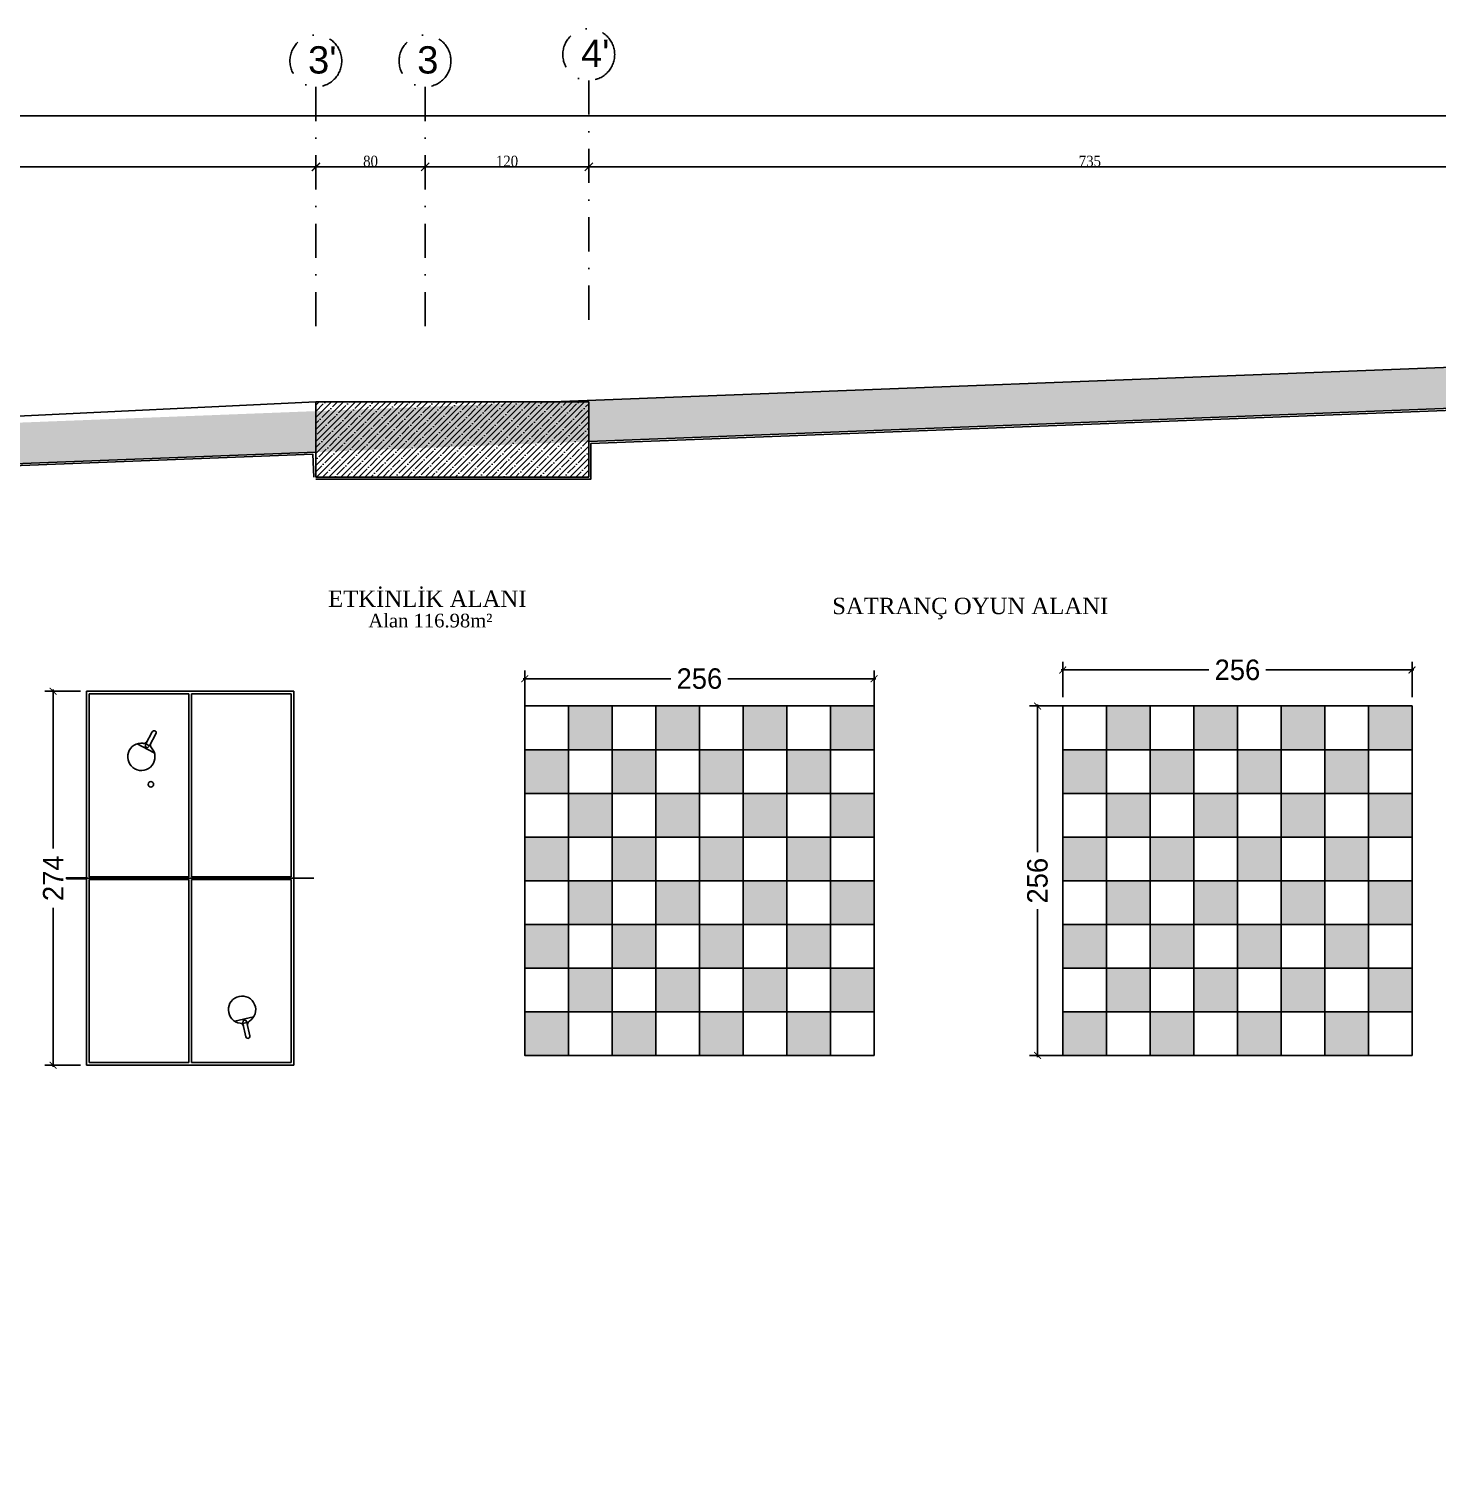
# Model space of a CAD drawing. Header units: millimetres. Extents: x -29311 to -3405, y 28913 to 42880.
# Drawn here: x -10233 to -9200, y 35993 to 37040 of the extents above; entities that cross this region are included whole.
import ezdxf
from ezdxf.enums import TextEntityAlignment as Align

# ---------------------------------------------------------------- set-up
doc = ezdxf.new("R2010")
doc.units = ezdxf.units.MM
doc.linetypes.add('DASHDOT', pattern=[1, 0.5, -0.25, 0, -0.25])
doc.linetypes.add('DASHDOT2', pattern=[0.5, 0.25, -0.125, 0, -0.125])
for name, color, linetype in [('A-AKS', 57, 'DASHDOT'), ('A-AKS.', 57, 'DASHDOT2'), ('A-BA', 1, 'Continuous'), ('A-SIVA-IC', 97, 'Continuous'), ('A-TEFRIS', 251, 'Continuous'), ('A-YAZI', 136, 'Continuous'), ('ARREDI_attrezzature', 175, 'Continuous')]:
    doc.layers.add(name, color=color, linetype=linetype)
doc.layers.add('olcu-plan', color=7, linetype='Continuous', lineweight=20)
doc.layers.add('tarama-betonarme', color=252, linetype='Continuous', lineweight=13)
doc.styles.add('HA_SMART', font='')
doc.styles.add('text1', font='arial.ttf')
doc.styles.add('YAZ-50', font='times.ttf', dxfattribs={"width": 0.9})
doc.styles.get('HA_SMART').set_extended_font_data('Sakkal Majalla')
doc.dimstyles.new('1-100HA', dxfattribs={"dimtxt": 15, "dimasz": 5, "dimexe": 6, "dimexo": 0, "dimgap": 2, "dimtad": 0, "dimdec": 1, "dimrnd": 0.5, "dimzin": 11, "dimtxsty": 'HA_SMART', "dimblk": 'ARCHTICK', "dimcen": 3, "dimdle": 1.25, "dimclrd": 256, "dimclrt": 7, "dimadec": 0, "dimazin": 0, "dimtfac": 1.25, "dimtdec": 1, "dimtofl": 0, "dimtmove": 1, "dimatfit": 3, "dimldrblk": 'ARCHTICK', "dimfxl": 20, "dimfxlon": 1, "dimtolj": 1, "dimtzin": 0, "dimarcsym": 0})
doc.dimstyles.new('1-50-plan', dxfattribs={"dimtxt": 8, "dimasz": 6, "dimexe": 4, "dimexo": 4, "dimgap": 0.00625, "dimtad": 1, "dimdec": 0, "dimrnd": 0.0005, "dimzin": 9, "dimdsep": 46, "dimtxsty": 'YAZ-50', "dimblk": 'ARCHTICK', "dimcen": 0.025, "dimdle": 4, "dimadec": 0, "dimazin": 0, "dimtfac": 1, "dimtdec": 0, "dimtmove": 0, "dimatfit": 3, "dimfxl": 30, "dimfxlon": 1, "dimarcsym": 0})
pattern_1 = [(45, (-57572.966, 50245.5134), (-4.4194174, 4.4194174), []), (45, (-57568.547, 50245.5134), (-4.4194174, 4.4194174), [7.8125, -1.5625, 0, -1.5625])]

# ---------------------------------------------------------------- blocks, each defined once
blk = doc.blocks.new('_ArchTick')
at = {"color": 0, "linetype": 'ByBlock', "const_width": 0.15}
blk.add_lwpolyline([(-0.5, -0.5), (0.5, 0.5)], dxfattribs=at)
blk = doc.blocks.new('*D268')
at = {"layer": 'DEFPOINTS', "color": 0, "transparency": 16777216}
for p in [(-10022.1, 36938.9), (-10022.1, 36938.9), (-10508.1, 36906.1)]:
    blk.add_point(p, dxfattribs=at)
at = {"layer": 'olcu-plan', "color": 0, "lineweight": -2, "transparency": 16777216}
for p, q in [((-10508.1, 36910.1), (-10508.1, 36942.9)), ((-10022.1, 36938.9), (-10022.1, 36942.9)), ((-10512.1, 36938.9), (-10018.1, 36938.9))]:
    blk.add_line(p, q, dxfattribs=at)
at = {"layer": 'olcu-plan', "color": 0, "lineweight": -2, "transparency": 16777216, "xscale": 6, "yscale": 6, "zscale": 6, "rotation": 180}
blk.add_blockref('_ArchTick', (-10508.1, 36938.9), dxfattribs=at)
at = {"layer": 'olcu-plan', "color": 0, "lineweight": -2, "transparency": 16777216, "xscale": 6, "yscale": 6, "zscale": 6}
blk.add_blockref('_ArchTick', (-10022.1, 36938.9), dxfattribs=at)
at = {"layer": 'olcu-plan', "color": 0, "transparency": 16777216, "insert": (-10265.1, 36943), "char_height": 8, "attachment_point": 5, "style": 'YAZ-50'}
blk.add_mtext('486', dxfattribs=at)
blk = doc.blocks.new('*D269')
at = {"layer": 'DEFPOINTS', "color": 0, "transparency": 16777216}
for p in [(-10022.1, 36938.9), (-9942.1, 36938.9), (-9942.1, 36938.9)]:
    blk.add_point(p, dxfattribs=at)
at = {"layer": 'olcu-plan', "color": 0, "lineweight": -2, "transparency": 16777216}
for p, q in [((-10022.1, 36938.9), (-10022.1, 36942.9)), ((-9942.1, 36938.9), (-9942.1, 36942.9)), ((-10026.1, 36938.9), (-9938.1, 36938.9))]:
    blk.add_line(p, q, dxfattribs=at)
at = {"layer": 'olcu-plan', "color": 0, "lineweight": -2, "transparency": 16777216, "xscale": 6, "yscale": 6, "zscale": 6, "rotation": 180}
blk.add_blockref('_ArchTick', (-10022.1, 36938.9), dxfattribs=at)
at = {"layer": 'olcu-plan', "color": 0, "lineweight": -2, "transparency": 16777216, "xscale": 6, "yscale": 6, "zscale": 6}
blk.add_blockref('_ArchTick', (-9942.1, 36938.9), dxfattribs=at)
at = {"layer": 'olcu-plan', "color": 0, "transparency": 16777216, "insert": (-9982.1, 36943), "char_height": 8, "attachment_point": 5, "style": 'YAZ-50'}
blk.add_mtext('80', dxfattribs=at)
blk = doc.blocks.new('*D270')
at = {"layer": 'DEFPOINTS', "color": 0, "transparency": 16777216}
for p in [(-9942.1, 36938.9), (-9822.1, 36938.9), (-9822.1, 36938.9)]:
    blk.add_point(p, dxfattribs=at)
at = {"layer": 'olcu-plan', "color": 0, "lineweight": -2, "transparency": 16777216}
for p, q in [((-9942.1, 36938.9), (-9942.1, 36942.9)), ((-9822.1, 36938.9), (-9822.1, 36942.9)), ((-9946.1, 36938.9), (-9818.1, 36938.9))]:
    blk.add_line(p, q, dxfattribs=at)
at = {"layer": 'olcu-plan', "color": 0, "lineweight": -2, "transparency": 16777216, "xscale": 6, "yscale": 6, "zscale": 6, "rotation": 180}
blk.add_blockref('_ArchTick', (-9942.1, 36938.9), dxfattribs=at)
at = {"layer": 'olcu-plan', "color": 0, "lineweight": -2, "transparency": 16777216, "xscale": 6, "yscale": 6, "zscale": 6}
blk.add_blockref('_ArchTick', (-9822.1, 36938.9), dxfattribs=at)
at = {"layer": 'olcu-plan', "color": 0, "transparency": 16777216, "insert": (-9882.1, 36943), "char_height": 8, "attachment_point": 5, "style": 'YAZ-50'}
blk.add_mtext('120', dxfattribs=at)
blk = doc.blocks.new('*D271')
at = {"layer": 'DEFPOINTS', "color": 0, "transparency": 16777216}
for p in [(-9822.1, 36938.9), (-9087.6, 36938.9), (-9087.6, 36938.9)]:
    blk.add_point(p, dxfattribs=at)
at = {"layer": 'olcu-plan', "color": 0, "lineweight": -2, "transparency": 16777216}
for p, q in [((-9822.1, 36938.9), (-9822.1, 36942.9)), ((-9087.6, 36938.9), (-9087.6, 36942.9)), ((-9826.1, 36938.9), (-9083.6, 36938.9))]:
    blk.add_line(p, q, dxfattribs=at)
at = {"layer": 'olcu-plan', "color": 0, "lineweight": -2, "transparency": 16777216, "xscale": 6, "yscale": 6, "zscale": 6, "rotation": 180}
blk.add_blockref('_ArchTick', (-9822.1, 36938.9), dxfattribs=at)
at = {"layer": 'olcu-plan', "color": 0, "lineweight": -2, "transparency": 16777216, "xscale": 6, "yscale": 6, "zscale": 6}
blk.add_blockref('_ArchTick', (-9087.6, 36938.9), dxfattribs=at)
at = {"layer": 'olcu-plan', "color": 0, "transparency": 16777216, "insert": (-9454.9, 36943), "char_height": 8, "attachment_point": 5, "style": 'YAZ-50'}
blk.add_mtext('735', dxfattribs=at)
blk = doc.blocks.new('*D278')
at = {"layer": 'DEFPOINTS', "color": 0, "transparency": 16777216}
for p in [(-5882.1, 36976.3), (-5882.1, 36938.9), (-10751.7, 36908.8)]:
    blk.add_point(p, dxfattribs=at)
at = {"layer": 'olcu-plan', "color": 0, "lineweight": -2, "transparency": 16777216}
for p, q in [((-10755.7, 36976.3), (-5878.1, 36976.3)), ((-10751.7, 36946.3), (-10751.7, 36980.3)), ((-5882.1, 36946.3), (-5882.1, 36980.3))]:
    blk.add_line(p, q, dxfattribs=at)
at = {"layer": 'olcu-plan', "color": 0, "lineweight": -2, "transparency": 16777216, "xscale": 6, "yscale": 6, "zscale": 6, "rotation": 180}
blk.add_blockref('_ArchTick', (-10751.7, 36976.3), dxfattribs=at)
at = {"layer": 'olcu-plan', "color": 0, "lineweight": -2, "transparency": 16777216, "xscale": 6, "yscale": 6, "zscale": 6}
blk.add_blockref('_ArchTick', (-5882.1, 36976.3), dxfattribs=at)
at = {"layer": 'olcu-plan', "color": 0, "transparency": 16777216, "insert": (-8316.9, 36980.4), "char_height": 8, "attachment_point": 5, "style": 'YAZ-50'}
blk.add_mtext('4870', dxfattribs=at)
blk = doc.blocks.new('AKS')
at = {"layer": 'A-AKS.', "ltscale": 100}
for p, q in [((929.5, 2242.6), (929.5, 2054.9)), ((729.5, 2237.9), (729.5, 2054.9)), ((809.5, 2237.9), (809.5, 2054.9))]:
    blk.add_line(p, q, dxfattribs=at)
for centre in [(729.5, 2256.9), (809.5, 2256.9), (929.5, 2261.6)]:
    blk.add_circle(centre, 19, dxfattribs=at)
at = {"layer": 'A-AKS.', "ltscale": 100, "char_height": 20, "width": 18.894, "attachment_point": 1, "style": 'text1'}
for s, insert in [("4'", (923.8, 2272.5)), ("3'", (723.8, 2267.7)), ('3', (803.8, 2267.7))]:
    blk.add_mtext(s, dxfattribs=dict(at, insert=insert))
blk = doc.blocks.new('MASA TENİSİ')
at = {"layer": 'A-TEFRIS'}
for p, q in [((199.037, 173.097), (199.037, 171.283)), ((200.407, 172.95), (197.667, 172.95)), ((197.667, 172.95), (197.667, 171.43)), ((200.407, 171.43), (200.407, 172.95)), ((199.027, 172.93), (197.687, 172.93)), ((197.687, 172.93), (197.687, 172.2)), ((199.027, 172.93), (199.027, 172.2)), ((199.047, 172.93), (199.047, 172.2)), ((200.387, 172.93), (199.047, 172.93)), ((200.387, 172.2), (200.387, 172.93)), ((200.021, 172.579), (199.954, 172.453)), ((200.001, 172.52), (199.991, 172.502)), ((200.021, 172.515), (200.001, 172.52)), ((199.991, 172.502), (200.007, 172.488)), ((200.021, 172.515), (200.007, 172.488)), ((200.007, 172.488), (200.095, 172.441)), ((200.021, 172.515), (200.109, 172.468)), ((197.687, 172.2), (199.027, 172.2)), ((197.687, 172.18), (199.027, 172.18)), ((197.687, 172.18), (197.687, 171.45)), ((199.027, 172.18), (199.027, 171.45)), ((199.047, 172.2), (200.387, 172.2)), ((199.047, 172.18), (200.387, 172.18)), ((199.047, 172.18), (199.047, 171.45)), ((200.387, 171.45), (200.387, 172.18)), ((197.973, 171.803), (197.875, 171.782)), ((197.979, 171.774), (197.973, 171.803)), ((197.993, 171.802), (197.973, 171.803)), ((198.02, 171.725), (197.99, 171.864)), ((197.997, 171.783), (197.993, 171.802)), ((197.979, 171.774), (197.881, 171.752)), ((197.979, 171.774), (197.997, 171.783)), ((197.667, 171.43), (200.407, 171.43)), ((197.687, 171.45), (199.027, 171.45)), ((199.047, 171.45), (200.387, 171.45))]:
    blk.add_line(p, q, dxfattribs=at)
blk.add_lwpolyline([(199.033, 173.097), (199.04, 173.097), (199.04, 172.95), (199.033, 172.95)], close=True, dxfattribs=at)
blk.add_circle((199.724, 172.478), 0.02, dxfattribs=at)
for centre, radius, start, end in [((199.926, 172.548), 0.1, 352.1917, 311.6872), ((200.054, 172.531), 0.03, 172.1917, 241.9394), ((200.012, 172.451), 0.03, 61.9394, 131.6872), ((200.102, 172.454), 0.015, 241.9394, 61.9394), ((198.073, 171.81), 0.1, 212.5351, 172.0306), ((197.945, 171.828), 0.03, 282.2828, 352.0306), ((197.878, 171.767), 0.015, 102.2828, 282.2828), ((197.964, 171.74), 0.03, 32.5351, 102.2828)]:
    blk.add_arc(centre, radius, start, end, dxfattribs=at)
blk = doc.blocks.new('*D254')
at = {"layer": 'A-TEFRIS', "lineweight": -2, "transparency": 16777216}
for p, q in [((-10214.7, 36556), (-10214.7, 36439.4)), ((-10214.7, 36279.5), (-10214.7, 36396.1))]:
    blk.add_line(p, q, dxfattribs=at)
at = {"layer": 'A-TEFRIS', "color": 0, "lineweight": -2, "transparency": 16777216}
for p, q in [((-10194.7, 36554.7), (-10220.7, 36554.7)), ((-10194.7, 36280.7), (-10220.7, 36280.7))]:
    blk.add_line(p, q, dxfattribs=at)
at = {"layer": 'DEFPOINTS', "color": 0, "transparency": 16777216}
for p in [(-10214.7, 36554.7), (-10190.3, 36554.7), (-10190.3, 36280.7)]:
    blk.add_point(p, dxfattribs=at)
at = {"layer": 'A-TEFRIS', "lineweight": -2, "transparency": 16777216, "xscale": 5, "yscale": 5, "zscale": 5}
for p, rotation in [((-10214.7, 36554.7), 90), ((-10214.7, 36280.7), 270)]:
    blk.add_blockref('_ArchTick', p, dxfattribs=dict(at, rotation=rotation))
at = {"layer": 'A-TEFRIS', "color": 7, "transparency": 16777216, "insert": (-10214.7, 36417.7), "char_height": 15, "attachment_point": 5, "rotation": 90, "style": 'HA_SMART'}
blk.add_mtext('\\A1;274', dxfattribs=at)
blk = doc.blocks.new('SATRANÇ11')
at = {"layer": 'A-TEFRIS'}
h = blk.add_hatch(dxfattribs=at)
h.set_pattern_fill('DOTS', color=256, scale=0.1)
h.paths.add_polyline_path([(82136.05, 16280.28), (82128.05, 16280.28), (82128.05, 16272.28), (82136.05, 16272.28)])
h.paths.add_polyline_path([(82120.05, 16280.28), (82112.05, 16280.28), (82112.05, 16272.28), (82120.05, 16272.28)])
h.paths.add_polyline_path([(82104.05, 16280.28), (82096.05, 16280.28), (82096.05, 16272.28), (82104.05, 16272.28)])
h.paths.add_polyline_path([(82088.05, 16280.28), (82080.05, 16280.28), (82080.05, 16272.28), (82088.05, 16272.28)])
h = blk.add_hatch(dxfattribs=at)
h.set_pattern_fill('DOTS', color=256, scale=0.1)
h.set_pattern_definition([(0, (-8, -8), (0.079375, 0.15875), [0, -0.15875])])
h.paths.add_polyline_path([(82128.05, 16272.28), (82120.05, 16272.28), (82120.05, 16264.28), (82128.05, 16264.28)])
h.paths.add_polyline_path([(82112.05, 16272.28), (82104.05, 16272.28), (82104.05, 16264.28), (82112.05, 16264.28)])
h.paths.add_polyline_path([(82096.05, 16272.28), (82088.05, 16272.28), (82088.05, 16264.28), (82096.05, 16264.28)])
h.paths.add_polyline_path([(82080.05, 16272.28), (82072.05, 16272.28), (82072.05, 16264.28), (82080.05, 16264.28)])
h = blk.add_hatch(dxfattribs=at)
h.set_pattern_fill('DOTS', color=256, scale=0.1)
h.set_pattern_definition([(0, (0, -16), (0.079375, 0.15875), [0, -0.15875])])
h.paths.add_polyline_path([(82136.05, 16264.28), (82128.05, 16264.28), (82128.05, 16256.28), (82136.05, 16256.28)])
h.paths.add_polyline_path([(82120.05, 16264.28), (82112.05, 16264.28), (82112.05, 16256.28), (82120.05, 16256.28)])
h.paths.add_polyline_path([(82104.05, 16264.28), (82096.05, 16264.28), (82096.05, 16256.28), (82104.05, 16256.28)])
h.paths.add_polyline_path([(82088.05, 16264.28), (82080.05, 16264.28), (82080.05, 16256.28), (82088.05, 16256.28)])
h = blk.add_hatch(dxfattribs=at)
h.set_pattern_fill('DOTS', color=256, scale=0.1)
h.set_pattern_definition([(0, (-8, -24), (0.079375, 0.15875), [0, -0.15875])])
h.paths.add_polyline_path([(82128.05, 16256.28), (82120.05, 16256.28), (82120.05, 16248.28), (82128.05, 16248.28)])
h.paths.add_polyline_path([(82112.05, 16256.28), (82104.05, 16256.28), (82104.05, 16248.28), (82112.05, 16248.28)])
h.paths.add_polyline_path([(82096.05, 16256.28), (82088.05, 16256.28), (82088.05, 16248.28), (82096.05, 16248.28)])
h.paths.add_polyline_path([(82080.05, 16256.28), (82072.05, 16256.28), (82072.05, 16248.28), (82080.05, 16248.28)])
h = blk.add_hatch(dxfattribs=at)
h.set_pattern_fill('DOTS', color=256, scale=0.1)
h.set_pattern_definition([(0, (0, -32), (0.079375, 0.15875), [0, -0.15875])])
h.paths.add_polyline_path([(82136.05, 16248.28), (82128.05, 16248.28), (82128.05, 16240.28), (82136.05, 16240.28)])
h.paths.add_polyline_path([(82120.05, 16248.28), (82112.05, 16248.28), (82112.05, 16240.28), (82120.05, 16240.28)])
h.paths.add_polyline_path([(82104.05, 16248.28), (82096.05, 16248.28), (82096.05, 16240.28), (82104.05, 16240.28)])
h.paths.add_polyline_path([(82088.05, 16248.28), (82080.05, 16248.28), (82080.05, 16240.28), (82088.05, 16240.28)])
h = blk.add_hatch(dxfattribs=at)
h.set_pattern_fill('DOTS', color=256, scale=0.1)
h.set_pattern_definition([(0, (-8, -40), (0.079375, 0.15875), [0, -0.15875])])
h.paths.add_polyline_path([(82128.05, 16240.28), (82120.05, 16240.28), (82120.05, 16232.28), (82128.05, 16232.28)])
h.paths.add_polyline_path([(82112.05, 16240.28), (82104.05, 16240.28), (82104.05, 16232.28), (82112.05, 16232.28)])
h.paths.add_polyline_path([(82096.05, 16240.28), (82088.05, 16240.28), (82088.05, 16232.28), (82096.05, 16232.28)])
h.paths.add_polyline_path([(82080.05, 16240.28), (82072.05, 16240.28), (82072.05, 16232.28), (82080.05, 16232.28)])
h = blk.add_hatch(dxfattribs=at)
h.set_pattern_fill('DOTS', color=256, scale=0.1)
h.set_pattern_definition([(0, (0, -48), (0.079375, 0.15875), [0, -0.15875])])
h.paths.add_polyline_path([(82136.05, 16232.28), (82128.05, 16232.28), (82128.05, 16224.28), (82136.05, 16224.28)])
h.paths.add_polyline_path([(82120.05, 16232.28), (82112.05, 16232.28), (82112.05, 16224.28), (82120.05, 16224.28)])
h.paths.add_polyline_path([(82104.05, 16232.28), (82096.05, 16232.28), (82096.05, 16224.28), (82104.05, 16224.28)])
h.paths.add_polyline_path([(82088.05, 16232.28), (82080.05, 16232.28), (82080.05, 16224.28), (82088.05, 16224.28)])
h = blk.add_hatch(dxfattribs=at)
h.set_pattern_fill('DOTS', color=256, scale=0.1)
h.set_pattern_definition([(0, (-8, -56), (0.079375, 0.15875), [0, -0.15875])])
h.paths.add_polyline_path([(82128.05, 16224.28), (82120.05, 16224.28), (82120.05, 16216.28), (82128.05, 16216.28)])
h.paths.add_polyline_path([(82112.05, 16224.28), (82104.05, 16224.28), (82104.05, 16216.28), (82112.05, 16216.28)])
h.paths.add_polyline_path([(82096.05, 16224.28), (82088.05, 16224.28), (82088.05, 16216.28), (82096.05, 16216.28)])
h.paths.add_polyline_path([(82080.05, 16224.28), (82072.05, 16224.28), (82072.05, 16216.28), (82080.05, 16216.28)])
blk.add_lwpolyline([(82072.05, 16280.28), (82136.05, 16280.28), (82136.05, 16216.28), (82072.05, 16216.28)], close=True, dxfattribs=at)
for points in [[(82072.05, 16280.28), (82072.05, 16216.28)], [(82080.05, 16280.28), (82080.05, 16216.28)], [(82088.05, 16280.28), (82088.05, 16216.28)], [(82096.05, 16280.28), (82096.05, 16216.28)], [(82104.05, 16280.28), (82104.05, 16216.28)], [(82112.05, 16280.28), (82112.05, 16216.28)], [(82120.05, 16280.28), (82120.05, 16216.28)], [(82128.05, 16280.28), (82128.05, 16216.28)], [(82136.05, 16272.28), (82072.05, 16272.28)], [(82136.05, 16264.28), (82072.05, 16264.28)], [(82136.05, 16256.28), (82072.05, 16256.28)], [(82136.05, 16248.28), (82072.05, 16248.28)], [(82136.05, 16240.28), (82072.05, 16240.28)], [(82136.05, 16232.28), (82072.05, 16232.28)], [(82136.05, 16224.28), (82072.05, 16224.28)]]:
    blk.add_lwpolyline(points, dxfattribs=at)
blk = doc.blocks.new('*D255')
at = {"layer": 'ARREDI_attrezzature', "color": 0, "lineweight": -2, "transparency": 16777216}
for p, q in [((-9869.1, 36543.9), (-9869.1, 36569.9)), ((-9613.1, 36543.9), (-9613.1, 36569.9))]:
    blk.add_line(p, q, dxfattribs=at)
at = {"layer": 'ARREDI_attrezzature', "lineweight": -2, "transparency": 16777216}
for p, q in [((-9870.3, 36563.9), (-9762, 36563.9)), ((-9611.8, 36563.9), (-9720.2, 36563.9))]:
    blk.add_line(p, q, dxfattribs=at)
at = {"layer": 'DEFPOINTS', "color": 0, "transparency": 16777216}
for p in [(-9613.1, 36563.9), (-9869.1, 36543.9), (-9613.1, 36543.9)]:
    blk.add_point(p, dxfattribs=at)
at = {"layer": 'ARREDI_attrezzature', "lineweight": -2, "transparency": 16777216, "xscale": 5, "yscale": 5, "zscale": 5, "rotation": 180}
blk.add_blockref('_ArchTick', (-9869.1, 36563.9), dxfattribs=at)
at = {"layer": 'ARREDI_attrezzature', "lineweight": -2, "transparency": 16777216, "xscale": 5, "yscale": 5, "zscale": 5}
blk.add_blockref('_ArchTick', (-9613.1, 36563.9), dxfattribs=at)
at = {"layer": 'ARREDI_attrezzature', "color": 7, "transparency": 16777216, "insert": (-9741.1, 36563.9), "char_height": 15, "attachment_point": 5, "style": 'HA_SMART'}
blk.add_mtext('\\A1;256', dxfattribs=at)
blk = doc.blocks.new('*D256')
at = {"layer": 'ARREDI_attrezzature', "lineweight": -2, "transparency": 16777216}
for p, q in [((-9476, 36570.3), (-9367.7, 36570.3)), ((-9217.5, 36570.3), (-9325.9, 36570.3))]:
    blk.add_line(p, q, dxfattribs=at)
at = {"layer": 'ARREDI_attrezzature', "color": 0, "lineweight": -2, "transparency": 16777216}
for p, q in [((-9474.8, 36550.3), (-9474.8, 36576.3)), ((-9218.8, 36550.3), (-9218.8, 36576.3))]:
    blk.add_line(p, q, dxfattribs=at)
at = {"layer": 'DEFPOINTS', "color": 0, "transparency": 16777216}
for p in [(-9218.8, 36570.3), (-9474.8, 36543.9), (-9218.8, 36543.9)]:
    blk.add_point(p, dxfattribs=at)
at = {"layer": 'ARREDI_attrezzature', "lineweight": -2, "transparency": 16777216, "xscale": 5, "yscale": 5, "zscale": 5, "rotation": 180}
blk.add_blockref('_ArchTick', (-9474.8, 36570.3), dxfattribs=at)
at = {"layer": 'ARREDI_attrezzature', "lineweight": -2, "transparency": 16777216, "xscale": 5, "yscale": 5, "zscale": 5}
blk.add_blockref('_ArchTick', (-9218.8, 36570.3), dxfattribs=at)
at = {"layer": 'ARREDI_attrezzature', "color": 7, "transparency": 16777216, "insert": (-9346.8, 36570.3), "char_height": 15, "attachment_point": 5, "style": 'HA_SMART'}
blk.add_mtext('\\A1;256', dxfattribs=at)
blk = doc.blocks.new('*D257')
at = {"layer": 'ARREDI_attrezzature', "lineweight": -2, "transparency": 16777216}
for p, q in [((-9493.3, 36545.1), (-9493.3, 36436.8)), ((-9493.3, 36286.6), (-9493.3, 36395))]:
    blk.add_line(p, q, dxfattribs=at)
at = {"layer": 'ARREDI_attrezzature', "color": 0, "lineweight": -2, "transparency": 16777216}
for p, q in [((-9474.8, 36543.9), (-9499.3, 36543.9)), ((-9474.8, 36287.9), (-9499.3, 36287.9))]:
    blk.add_line(p, q, dxfattribs=at)
at = {"layer": 'DEFPOINTS', "color": 0, "transparency": 16777216}
for p in [(-9493.3, 36543.9), (-9474.8, 36543.9), (-9474.8, 36287.9)]:
    blk.add_point(p, dxfattribs=at)
at = {"layer": 'ARREDI_attrezzature', "lineweight": -2, "transparency": 16777216, "xscale": 5, "yscale": 5, "zscale": 5}
for p, rotation in [((-9493.3, 36543.9), 90), ((-9493.3, 36287.9), 270)]:
    blk.add_blockref('_ArchTick', p, dxfattribs=dict(at, rotation=rotation))
at = {"layer": 'ARREDI_attrezzature', "color": 7, "transparency": 16777216, "insert": (-9493.3, 36415.9), "char_height": 15, "attachment_point": 5, "rotation": 90, "style": 'HA_SMART'}
blk.add_mtext('\\A1;256', dxfattribs=at)

msp = doc.modelspace()

# ---------------------------------------------------------------- hatches: boundary and pattern name
at = {"layer": 'tarama-betonarme'}
h = msp.add_hatch(dxfattribs=at)
h.set_pattern_fill('ANSI35', color=256, scale=25, style=0)
h.set_pattern_definition(pattern_1)
h.paths.add_polyline_path([(-10481.78, 34895.54), (-10717.69, 36702.95), (-5913.13, 36889.18), (-5531.42, 34913.14)], flags=16)
h.paths.add_polyline_path([(-10508.1, 34865.45), (-10751.69, 36731.65), (-5888.56, 36920.15), (-5495.1, 34883.26)])
h = msp.add_hatch(dxfattribs=at)
h.set_pattern_fill('ANSI35', color=256, scale=25, style=0)
h.set_pattern_definition(pattern_1)
h.paths.add_polyline_path([(-10022.14, 36766.65), (-9822.14, 36766.65), (-9822.14, 36711.66), (-10022.14, 36711.66)])

# ---------------------------------------------------------------- linework, layer by layer
at = {"layer": 'A-BA'}
for p, q in [((-9848.72, 36766.65), (-5888.56, 36920.15)), ((-9822.14, 36737.66), (-5887.39, 36890.17)), ((-10751.69, 36731.65), (-10022.14, 36766.65)), ((-10717.69, 36702.95), (-10022.14, 36729.91))]:
    msp.add_line(p, q, dxfattribs=at)
for points in [[(-9822.14, 36711.66), (-10022.14, 36711.66), (-10022.14, 36766.65), (-9822.14, 36766.65)], [(-10022.14, 36766.65), (-9822.14, 36766.65), (-9822.14, 36711.66), (-10022.14, 36711.66)], [(-9822.14, 36711.66), (-10022.14, 36711.66), (-10022.14, 36766.65), (-9822.14, 36766.65)], [(-10022.14, 36766.65), (-9822.14, 36766.65), (-9822.14, 36711.66), (-10022.14, 36711.66)]]:
    msp.add_lwpolyline(points, close=True, dxfattribs=at)
msp.add_lwpolyline([(-10022.14, 36731.66), (-10022.14, 36711.66), (-9822.14, 36711.66), (-9822.14, 36737.66)], dxfattribs=at)
msp.add_lwpolyline([(-10022.14, 36731.66), (-10022.14, 36711.66), (-9822.14, 36711.66), (-9822.14, 36737.66)], dxfattribs=at)
at = {"layer": 'A-SIVA-IC'}
for points in [[(-10022.14, 36710.15), (-9820.64, 36710.15), (-9820.64, 36736.22), (-9169.14, 36761.47), (-9169.14, 36686.65)], [(-10153.85, 35289.84), (-10153.85, 35316.34), (-10535.19, 35316.34), (-10715.99, 36701.51), (-10024.29, 36728.32), (-10023.64, 36711.59)]]:
    msp.add_lwpolyline(points, dxfattribs=at)

# ---------------------------------------------------------------- block references
at = {"layer": 'A-AKS'}
msp.add_blockref('AKS', (-10751.69, 34759.57), dxfattribs=at)
at = {"layer": 'A-TEFRIS', "xscale": 100, "yscale": 100, "zscale": 100, "rotation": 90}
msp.add_blockref('MASA TENİSİ', (7104.72, 16514.07), dxfattribs=at)
at = {"layer": 'A-TEFRIS', "xscale": 4, "yscale": 4, "zscale": 4}
for p in [(-338157.3, -28577.22), (-337763.01, -28577.22)]:
    msp.add_blockref('SATRANÇ11', p, dxfattribs=at)

# ---------------------------------------------------------------- texts
at = {"layer": 'A-YAZI', "style": 'YAZ-50'}
for s, height, p in [('ETKİNLİK ALANI ', 12, (-9938.25, 36616.49)), ('SATRANÇ OYUN ALANI ', 12, (-9540.32, 36611.2)), ('Alan 116.98m²', 10, (-9938.25, 36601.49))]:
    msp.add_text(s, height=height, dxfattribs=at).set_placement(p, align=Align.CENTER)

# ---------------------------------------------------------------- dimensions: what is measured, and where the dimension line sits
at = {"layer": 'A-TEFRIS'}
dim = msp.add_linear_dim(base=(-10214.73, 36554.72), p1=(-10190.31, 36280.72), p2=(-10190.31, 36554.72), angle=90, dimstyle='1-100HA', dxfattribs=at)
dim.commit()
dim.dimension.update_dxf_attribs({"geometry": '*D254', "text_midpoint": (-10214.73, 36417.72)})
at = {"layer": 'ARREDI_attrezzature'}
for base, p1, p2, picture, middle in [((-9218.79, 36570.25), (-9474.79, 36543.88), (-9218.79, 36543.88), '*D256', (-9346.79, 36570.25)), ((-9613.09, 36563.85), (-9869.09, 36543.88), (-9613.09, 36543.88), '*D255', (-9741.09, 36563.85))]:
    dim = msp.add_linear_dim(base=base, p1=p1, p2=p2, dimstyle='1-100HA', dxfattribs=at)
    dim.commit()
    dim.dimension.update_dxf_attribs({"geometry": picture, "text_midpoint": middle})
dim = msp.add_linear_dim(base=(-9493.3, 36543.88), p1=(-9474.79, 36287.88), p2=(-9474.79, 36543.88), angle=90, dimstyle='1-100HA', dxfattribs=at)
dim.commit()
dim.dimension.update_dxf_attribs({"geometry": '*D257', "text_midpoint": (-9493.3, 36415.88)})
at = {"layer": 'olcu-plan'}
for base, p1, p2, picture, middle in [((-5882.14, 36976.33), (-10751.69, 36908.8), (-5882.14, 36938.93), '*D278', (-8316.92, 36980.42)), ((-10022.14, 36938.93), (-10508.1, 36906.07), (-10022.14, 36938.93), '*D268', (-10265.12, 36943.01)), ((-9942.14, 36938.93), (-10022.14, 36938.93), (-9942.14, 36938.93), '*D269', (-9982.14, 36943.01)), ((-9822.14, 36938.93), (-9942.14, 36938.93), (-9822.14, 36938.93), '*D270', (-9882.14, 36943.01)), ((-9087.6413, 36938.93), (-9822.1447, 36938.93), (-9087.6413, 36938.93), '*D271', (-9454.893, 36943.017))]:
    dim = msp.add_linear_dim(base=base, p1=p1, p2=p2, dimstyle='1-50-plan', dxfattribs=at)
    dim.commit()
    dim.dimension.update_dxf_attribs({"geometry": picture, "text_midpoint": middle})

doc.saveas('drawing.dxf')
